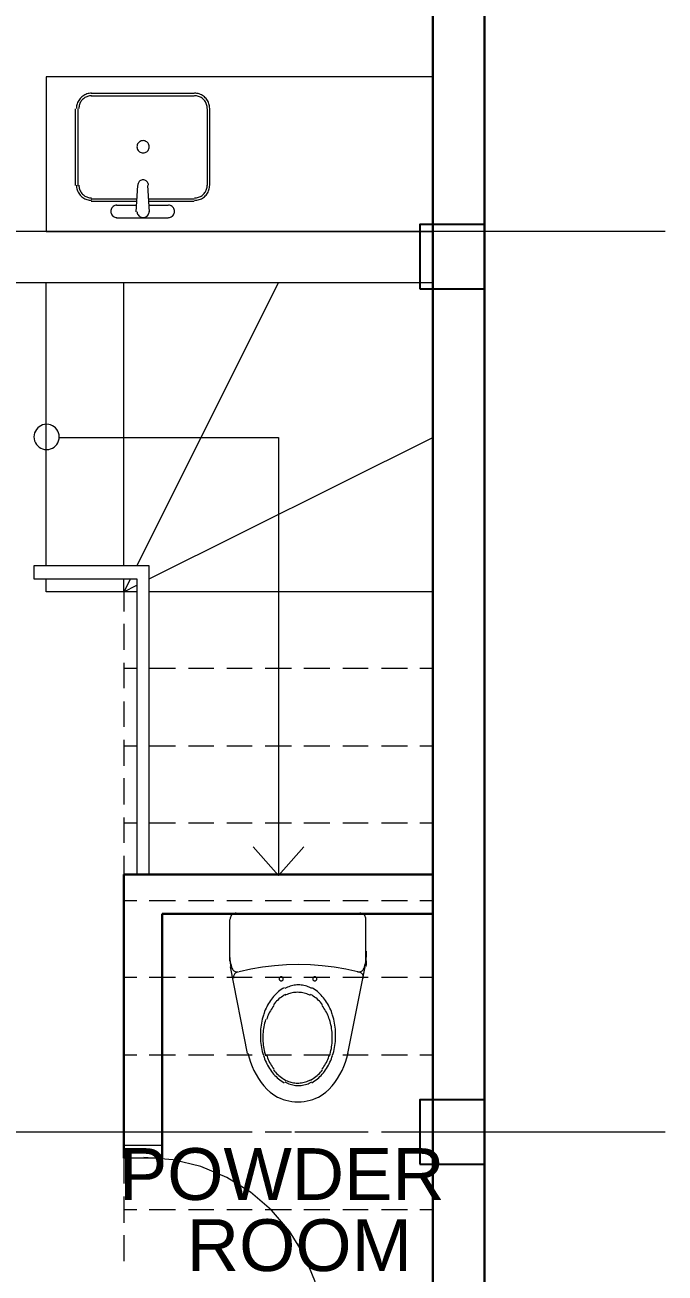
# Model space of a CAD drawing. Header units: millimetres. Extents: x -5837 to 14055, y -7034 to 19184.
# Drawn here: x 8516 to 11001, y 8823 to 13669 of the extents above; entities that cross this region are included whole.
import ezdxf

# ---------------------------------------------------------------- set-up
doc = ezdxf.new("R2010")
doc.units = ezdxf.units.MM
for name, color, linetype in [('ARCH-LINES', 7, 'Continuous'), ('ARCH-TEXT', 7, 'Continuous'), ('COLUMN', 1, 'Continuous')]:
    doc.layers.add(name, color=color, linetype=linetype)
doc.styles.add('Arial', font='arial.ttf')

msp = doc.modelspace()

# ---------------------------------------------------------------- linework, layer by layer
at = {"layer": 'ARCH-LINES', "lineweight": 30}
for points in [[(0, 14867.5), (0, 0), (10300, 0), (10300, 14867.5), (0, 14867.5)], [(10100, 14667.6), (10100, 0)], [(8900.2, 9268.4), (8900.2, 10369.8)], [(8900.2, 10369.8), (10100, 10369.8)], [(9049.4, 9265.2), (9049.4, 10217.5)], [(9049.4, 10217.5), (10100, 10217.5)]]:
    msp.add_lwpolyline(points, dxfattribs=at)
at = {"layer": 'ARCH-LINES', "lineweight": 18}
for points in [[(10300, 14867.5), (10300, 13058.3)], [(10100, 13467.8), (8598.7, 13467.8), (8598.7, 12867.9), (10100, 12867.9), (10100, 13467.8)], [(10300, 12807.5), (10300, 12556.8)], [(10300, 12309.2), (10300, 12058.5)], [(8600.3, 12118.8), (8592.3, 12118.1), (8584.7, 12116.3), (8577.7, 12113.3), (8571.2, 12109.3), (8565.5, 12104.4), (8560.6, 12098.6), (8556.6, 12092.2), (8553.6, 12085.1), (8551.7, 12077.5), (8551.1, 12069.6)], [(8649.5, 12069.6), (8648.8, 12077.5), (8647, 12085.1), (8644, 12092.2), (8640, 12098.6), (8635.1, 12104.4), (8629.3, 12109.3), (8622.9, 12113.3), (8615.8, 12116.3), (8608.2, 12118.1), (8600.3, 12118.8)], [(8551.1, 12069.6), (8551.7, 12061.6), (8553.6, 12054), (8556.6, 12047), (8560.6, 12040.5), (8565.5, 12034.8), (8571.2, 12029.9), (8577.7, 12025.9), (8584.7, 12022.9), (8592.3, 12021), (8600.3, 12020.4)], [(8600.3, 12020.4), (8608.2, 12021), (8615.8, 12022.9), (8622.9, 12025.9), (8629.3, 12029.9), (8635.1, 12034.8), (8640, 12040.5), (8644, 12047), (8647, 12054), (8648.8, 12061.6), (8649.5, 12069.6)], [(10300, 11807.7), (10300, 10557.1)], [(8998.6, 11569.6), (8551.1, 11569.6)], [(8551.1, 11569.6), (8551.1, 11518.9)], [(8998.6, 10369.8), (8998.6, 11569.6)], [(8551.1, 11518.9), (8951, 11518.9)], [(8951, 11518.9), (8951, 10369.8)], [(9500.1, 10366.7), (9401.7, 10477.7)], [(9500.1, 10366.7), (9598.5, 10477.7)], [(10300, 10309.5), (10300, 10058.8)], [(10300, 9808), (10300, 9557.3)], [(8900.2, 9319.2), (9049.4, 9319.2), (9049.4, 9268.4), (8900.2, 9268.4), (8900.2, 9319.2)], [(10300, 9309.7), (10300, 8059.1)]]:
    msp.add_lwpolyline(points, dxfattribs=at)
at = {"layer": 'ARCH-LINES', "lineweight": 5}
for points in [[(10300, 13515.4), (10300, 14642.2)], [(10300, 13140.8), (10300, 13328.1)], [(10300, 11829.9), (10300, 12953.6)], [(10100, 12867.9), (7300.5, 12867.9)], [(9376.3, 12867.9), (8249.5, 12867.9)], [(9750.9, 12867.9), (9563.6, 12867.9)], [(11001.5, 12867.9), (9938.2, 12867.9)], [(10100, 12667.9), (7300.5, 12667.9)], [(8649.5, 12068), (9500.1, 12068)], [(9500.1, 12068), (9500.1, 10369.8)], [(10300, 11455.4), (10300, 11642.7)], [(10300, 10141.3), (10300, 11268.1)], [(10300, 9766.7), (10300, 9954)], [(10300, 8455.8), (10300, 9579.5)], [(9376.3, 9370), (8249.5, 9370)], [(9750.9, 9370), (9563.6, 9370)], [(11001.5, 9370), (9938.2, 9370)]]:
    msp.add_lwpolyline(points, dxfattribs=at)
at = {"layer": 'ARCH-LINES', "lineweight": 9}
for points in [[(8733.3, 13387.1), (8730.2, 13383.7), (8727.3, 13380), (8724.7, 13376.2), (8722.5, 13372.2), (8720.6, 13368), (8719, 13363.7), (8717.8, 13359.3), (8716.8, 13354.8), (8716.3, 13350.2), (8716.1, 13345.6)], [(8740, 13380.4), (8737.4, 13377.5), (8735, 13374.4), (8732.9, 13371.2), (8731, 13367.9), (8729.4, 13364.4), (8728.1, 13360.8), (8727, 13357.1), (8726.3, 13353.3), (8725.8, 13349.4), (8725.6, 13345.6)], [(8774.8, 13404.3), (8770.2, 13404.1), (8765.6, 13403.6), (8761.1, 13402.7), (8756.7, 13401.4), (8752.4, 13399.8), (8748.2, 13397.9), (8744.2, 13395.7), (8740.4, 13393.1), (8736.7, 13390.2), (8733.3, 13387.1)], [(8774.8, 13394.8), (8771, 13394.6), (8767.1, 13394.1), (8763.3, 13393.4), (8759.6, 13392.3), (8756, 13391), (8752.5, 13389.4), (8749.2, 13387.5), (8746, 13385.4), (8742.9, 13383), (8740, 13380.4)], [(8773.3, 13404.3), (9173.2, 13404.3)], [(8773.3, 13394.8), (9173.2, 13394.8)], [(9216.3, 13387.1), (9212.9, 13390.2), (9209.2, 13393.1), (9205.4, 13395.7), (9201.4, 13397.9), (9197.2, 13399.8), (9192.9, 13401.4), (9188.5, 13402.7), (9184, 13403.6), (9179.4, 13404.1), (9174.8, 13404.3)], [(9209.6, 13380.4), (9206.7, 13383), (9203.7, 13385.4), (9200.4, 13387.5), (9197.1, 13389.4), (9193.6, 13391), (9190, 13392.3), (9186.3, 13393.4), (9182.5, 13394.1), (9178.7, 13394.6), (9174.8, 13394.8)], [(9224, 13345.6), (9223.8, 13349.4), (9223.4, 13353.3), (9222.6, 13357.1), (9221.6, 13360.8), (9220.2, 13364.4), (9218.6, 13367.9), (9216.7, 13371.2), (9214.6, 13374.4), (9212.2, 13377.5), (9209.6, 13380.4)], [(9233.5, 13345.6), (9233.3, 13350.2), (9232.8, 13354.8), (9231.9, 13359.3), (9230.6, 13363.7), (9229, 13368), (9227.1, 13372.2), (9224.9, 13376.2), (9222.3, 13380), (9219.5, 13383.7), (9216.3, 13387.1)], [(8712.9, 13045.6), (8712.9, 13344)], [(8722.5, 13045.6), (8722.5, 13344)], [(9224, 13344), (9224, 13045.6)], [(9233.5, 13045.6), (9233.5, 13344)], [(8974.8, 13220.2), (8970.9, 13219.9), (8967.3, 13219), (8963.9, 13217.5), (8960.7, 13215.6), (8958, 13213.2), (8955.6, 13210.4), (8953.7, 13207.3), (8952.2, 13203.9), (8951.3, 13200.2), (8951, 13196.4)], [(8951, 13196.4), (8951.3, 13192.5), (8952.2, 13188.9), (8953.7, 13185.4), (8955.6, 13182.3), (8958, 13179.5), (8960.7, 13177.2), (8963.9, 13175.2), (8967.3, 13173.8), (8970.9, 13172.9), (8974.8, 13172.6)], [(8998.6, 13196.4), (8998.3, 13200.2), (8997.4, 13203.9), (8996, 13207.3), (8994, 13210.4), (8991.6, 13213.2), (8988.9, 13215.6), (8985.7, 13217.5), (8982.3, 13219), (8978.7, 13219.9), (8974.8, 13220.2)], [(8974.8, 13172.6), (8978.7, 13172.9), (8982.3, 13173.8), (8985.7, 13175.2), (8988.9, 13177.2), (8991.6, 13179.5), (8994, 13182.3), (8996, 13185.4), (8997.4, 13188.9), (8998.3, 13192.5), (8998.6, 13196.4)], [(8716.1, 13047.2), (8716.3, 13042.6), (8716.8, 13038), (8717.8, 13033.4), (8719, 13029), (8720.6, 13024.7), (8722.5, 13020.6), (8724.7, 13016.6), (8727.3, 13012.7), (8730.2, 13009.1), (8733.3, 13005.7)], [(8725.6, 13047.2), (8725.8, 13043.3), (8726.3, 13039.5), (8727, 13035.7), (8728.1, 13032), (8729.4, 13028.4), (8731, 13024.9), (8732.9, 13021.5), (8735, 13018.3), (8737.4, 13015.3), (8740, 13012.4)], [(8947.8, 12944), (8954.2, 13045.6)], [(8974.8, 13067.8), (8971.5, 13067.6), (8968.3, 13066.8), (8965.3, 13065.5), (8962.6, 13063.8), (8960.2, 13061.8), (8958.2, 13059.4), (8956.5, 13056.7), (8955.2, 13053.7), (8954.4, 13050.5), (8954.2, 13047.2)], [(8995.4, 13047.2), (8995.2, 13050.5), (8994.4, 13053.7), (8993.1, 13056.7), (8991.5, 13059.4), (8989.4, 13061.8), (8987, 13063.8), (8984.3, 13065.5), (8981.3, 13066.8), (8978.2, 13067.6), (8974.8, 13067.8)], [(8992.3, 13045.6), (8998.6, 12944)], [(9209.6, 13012.4), (9212.2, 13015.3), (9214.6, 13018.3), (9216.7, 13021.5), (9218.6, 13024.9), (9220.2, 13028.4), (9221.6, 13032), (9222.6, 13035.7), (9223.4, 13039.5), (9223.8, 13043.3), (9224, 13047.2)], [(9216.3, 13005.7), (9219.5, 13009.1), (9222.3, 13012.7), (9224.9, 13016.6), (9227.1, 13020.6), (9229, 13024.7), (9230.6, 13029), (9231.9, 13033.4), (9232.8, 13038), (9233.3, 13042.6), (9233.5, 13047.2)], [(8733.3, 13005.7), (8736.7, 13002.5), (8740.4, 12999.7), (8744.2, 12997.1), (8748.2, 12994.9), (8752.4, 12992.9), (8756.7, 12991.4), (8761.1, 12990.1), (8765.6, 12989.2), (8770.2, 12988.7), (8774.8, 12988.5)], [(8740, 13012.4), (8742.9, 13009.8), (8746, 13007.4), (8749.2, 13005.2), (8752.5, 13003.3), (8756, 13001.7), (8759.6, 13000.4), (8763.3, 12999.4), (8767.1, 12998.6), (8771, 12998.2), (8774.8, 12998)], [(8773.3, 12994.8), (8951, 12994.8)], [(8995.4, 12994.8), (9173.2, 12994.8)], [(9174.8, 12998), (9178.7, 12998.2), (9182.5, 12998.6), (9186.3, 12999.4), (9190, 13000.4), (9193.6, 13001.7), (9197.1, 13003.3), (9200.4, 13005.2), (9203.7, 13007.4), (9206.7, 13009.8), (9209.6, 13012.4)], [(9174.8, 12988.5), (9179.4, 12988.7), (9184, 12989.2), (9188.5, 12990.1), (9192.9, 12991.4), (9197.2, 12992.9), (9201.4, 12994.9), (9205.4, 12997.1), (9209.2, 12999.7), (9212.9, 13002.5), (9216.3, 13005.7)], [(8773.3, 12985.3), (8951, 12985.3)], [(8873.2, 12969.4), (8869.4, 12969.1), (8865.7, 12968.2), (8862.3, 12966.8), (8859.2, 12964.8), (8856.4, 12962.5), (8854, 12959.7), (8852.1, 12956.6), (8850.6, 12953.1), (8849.7, 12949.5), (8849.4, 12945.6)], [(8849.4, 12945.6), (8849.7, 12941.8), (8850.6, 12938.1), (8852.1, 12934.7), (8854, 12931.6), (8856.4, 12928.8), (8859.2, 12926.4), (8862.3, 12924.5), (8865.7, 12923), (8869.4, 12922.1), (8873.2, 12921.8)], [(8871.6, 12969.4), (8947.8, 12969.4)], [(8951, 12945.6), (8951.3, 12941.8), (8952.2, 12938.1), (8953.7, 12934.7), (8955.6, 12931.6), (8958, 12928.8), (8960.7, 12926.4), (8963.9, 12924.5), (8967.3, 12923), (8970.9, 12922.1), (8974.8, 12921.8)], [(8974.8, 12921.8), (8978.7, 12922.1), (8982.3, 12923), (8985.7, 12924.5), (8988.9, 12926.4), (8991.6, 12928.8), (8994, 12931.6), (8996, 12934.7), (8997.4, 12938.1), (8998.3, 12941.8), (8998.6, 12945.6)], [(8995.4, 12985.3), (9173.2, 12985.3)], [(8995.4, 12969.4), (9071.6, 12969.4)], [(9097, 12945.6), (9096.7, 12949.5), (9095.8, 12953.1), (9094.4, 12956.6), (9092.4, 12959.7), (9090, 12962.5), (9087.3, 12964.8), (9084.1, 12966.8), (9080.7, 12968.2), (9077.1, 12969.1), (9073.2, 12969.4)], [(9073.2, 12921.8), (9077.1, 12922.1), (9080.7, 12923), (9084.1, 12924.5), (9087.3, 12926.4), (9090, 12928.8), (9092.4, 12931.6), (9094.4, 12934.7), (9095.8, 12938.1), (9096.7, 12941.8), (9097, 12945.6)], [(9071.6, 12918.6), (8871.6, 12918.6)], [(8598.7, 11569.6), (8598.7, 12667.9)], [(8900.2, 11569.6), (8900.2, 12667.9)], [(8951, 11569.6), (9500.1, 12667.9)], [(8998.6, 11518.9), (10100, 12068)], [(8598.7, 11468.1), (8598.7, 11518.9)], [(8900.2, 11468.1), (8900.2, 11518.9)], [(8925.6, 11518.9), (8900.2, 11468.1)], [(8900.2, 11468.1), (8951, 11493.5)], [(8900.2, 11468.1), (8598.7, 11468.1)], [(8951, 11468.1), (8900.2, 11468.1)], [(8900.2, 11468.1), (8900.2, 11391.9)], [(10100, 11468.1), (8998.6, 11468.1)], [(8900.2, 11344.3), (8900.2, 11242.7)], [(8900.2, 11191.9), (8900.2, 11093.5)], [(8951, 11169.7), (8900.2, 11169.7)], [(9100.2, 11169.7), (8998.6, 11169.7)], [(9249.4, 11169.7), (9151, 11169.7)], [(9398.6, 11169.7), (9300.2, 11169.7)], [(9550.9, 11169.7), (9449.3, 11169.7)], [(9700.1, 11169.7), (9598.5, 11169.7)], [(9849.3, 11169.7), (9750.9, 11169.7)], [(10001.6, 11169.7), (9900.1, 11169.7)], [(10100, 11169.7), (10049.2, 11169.7)], [(8900.2, 11042.7), (8900.2, 10944.3)], [(8900.2, 10893.6), (8900.2, 10792)], [(8951, 10868.2), (8900.2, 10868.2)], [(9100.2, 10868.2), (8998.6, 10868.2)], [(9249.4, 10868.2), (9151, 10868.2)], [(9398.6, 10868.2), (9300.2, 10868.2)], [(9550.9, 10868.2), (9449.3, 10868.2)], [(9700.1, 10868.2), (9598.5, 10868.2)], [(9849.3, 10868.2), (9750.9, 10868.2)], [(10001.6, 10868.2), (9900.1, 10868.2)], [(10100, 10868.2), (10049.2, 10868.2)], [(8900.2, 10744.4), (8900.2, 10642.8)], [(8900.2, 10592), (8900.2, 10493.6)], [(8951, 10569.8), (8900.2, 10569.8)], [(9100.2, 10569.8), (8998.6, 10569.8)], [(9249.4, 10569.8), (9151, 10569.8)], [(9398.6, 10569.8), (9300.2, 10569.8)], [(9550.9, 10569.8), (9449.3, 10569.8)], [(9700.1, 10569.8), (9598.5, 10569.8)], [(9849.3, 10569.8), (9750.9, 10569.8)], [(10001.6, 10569.8), (9900.1, 10569.8)], [(10100, 10569.8), (10049.2, 10569.8)], [(8900.2, 10442.8), (8900.2, 10369.8)], [(8951, 10268.3), (8900.2, 10268.3)], [(9100.2, 10268.3), (8998.6, 10268.3)], [(9249.4, 10268.3), (9151, 10268.3)], [(9398.6, 10268.3), (9300.2, 10268.3)], [(9550.9, 10268.3), (9449.3, 10268.3)], [(9700.1, 10268.3), (9598.5, 10268.3)], [(9849.3, 10268.3), (9750.9, 10268.3)], [(10001.6, 10268.3), (9900.1, 10268.3)], [(10100, 10268.3), (10049.2, 10268.3)], [(8951, 9969.9), (8900.2, 9969.9)], [(9100.2, 9969.9), (8998.6, 9969.9)], [(9249.4, 9969.9), (9151, 9969.9)], [(9398.6, 9969.9), (9300.2, 9969.9)], [(9550.9, 9969.9), (9449.3, 9969.9)], [(9700.1, 9969.9), (9598.5, 9969.9)], [(9849.3, 9969.9), (9750.9, 9969.9)], [(10001.6, 9969.9), (9900.1, 9969.9)], [(10100, 9969.9), (10049.2, 9969.9)], [(8951, 9668.4), (8900.2, 9668.4)], [(9100.2, 9668.4), (8998.6, 9668.4)], [(9249.4, 9668.4), (9151, 9668.4)], [(9398.6, 9668.4), (9300.2, 9668.4)], [(9550.9, 9668.4), (9449.3, 9668.4)], [(9700.1, 9668.4), (9598.5, 9668.4)], [(9849.3, 9668.4), (9750.9, 9668.4)], [(10001.6, 9668.4), (9900.1, 9668.4)], [(10100, 9668.4), (10049.2, 9668.4)], [(8951, 9370), (8900.2, 9370)], [(9100.2, 9370), (8998.6, 9370)], [(9249.4, 9370), (9151, 9370)], [(9398.6, 9370), (9300.2, 9370)], [(9550.9, 9370), (9449.3, 9370)], [(9700.1, 9370), (9598.5, 9370)], [(9849.3, 9370), (9750.9, 9370)], [(10001.6, 9370), (9900.1, 9370)], [(10100, 9370), (10049.2, 9370)], [(8900.2, 9268.4), (8900.2, 9170)], [(9677.9, 8571.7), (9668.7, 8685.2), (9642.2, 8792.9), (9599.8, 8893.3), (9542.8, 8985), (9472.9, 9066.6), (9391.3, 9136.5), (9299.6, 9193.5), (9199.2, 9235.9), (9091.5, 9262.4), (8978, 9271.6)], [(8900.2, 9119.2), (8900.2, 9017.7)], [(8951, 9068.4), (8900.2, 9068.4)], [(9100.2, 9068.4), (8998.6, 9068.4)], [(9249.4, 9068.4), (9151, 9068.4)], [(9398.6, 9068.4), (9300.2, 9068.4)], [(9550.9, 9068.4), (9449.3, 9068.4)], [(9700.1, 9068.4), (9598.5, 9068.4)], [(9849.3, 9068.4), (9750.9, 9068.4)], [(10001.6, 9068.4), (9900.1, 9068.4)], [(10100, 9068.4), (10049.2, 9068.4)], [(8900.2, 8970), (8900.2, 8868.5)]]:
    msp.add_lwpolyline(points, dxfattribs=at)
at = {"layer": 'ARCH-LINES', "lineweight": 5, "true_color": 0x989898}
for points in [[(9309.7, 10195.3), (9309.7, 10033.4)], [(9336.7, 10220.6), (9332.8, 10220.3), (9329.1, 10219.4), (9325.7, 10218), (9322.6, 10216.1), (9319.8, 10213.7), (9317.4, 10210.9), (9315.5, 10207.8), (9314.1, 10204.4), (9313.2, 10200.7), (9312.9, 10196.8)], [(9814.4, 10217.5), (9335.1, 10217.5)], [(9839.8, 10196.8), (9839.4, 10200.7), (9838.5, 10204.4), (9837.1, 10207.8), (9835.2, 10210.9), (9832.8, 10213.7), (9830, 10216.1), (9826.9, 10218), (9823.5, 10219.4), (9819.8, 10220.3), (9815.9, 10220.6)], [(9839.8, 10033.4), (9839.8, 10195.3)], [(9309.7, 10073), (9309.7, 10066), (9310, 10059), (9310.4, 10052.1), (9311.2, 10045.2), (9312.1, 10038.3), (9313.3, 10031.4), (9314.7, 10024.6), (9316.3, 10017.8), (9318.1, 10011.1), (9320.2, 10004.5)], [(9312.9, 10035), (9312.9, 10032.8), (9312.9, 10030.6), (9313.1, 10028.5), (9313.2, 10026.3), (9313.4, 10024.1), (9313.7, 10022), (9314, 10019.8), (9314.4, 10017.7), (9314.7, 10015.6), (9315.2, 10013.4)], [(9832.4, 10004.5), (9834.5, 10011.1), (9836.3, 10017.8), (9837.9, 10024.6), (9839.3, 10031.4), (9840.5, 10038.3), (9841.5, 10045.2), (9842.2, 10052.1), (9842.6, 10059), (9842.9, 10066), (9842.9, 10073)], [(9840.6, 10013.4), (9841, 10015.6), (9841.4, 10017.7), (9841.8, 10019.8), (9842.1, 10022), (9842.3, 10024.1), (9842.6, 10026.3), (9842.7, 10028.5), (9842.8, 10030.6), (9842.9, 10032.8), (9842.9, 10035)], [(9312.9, 10011.2), (9379.5, 9674.7)], [(9320.2, 10006.3), (9321.5, 10003.3), (9323.1, 10000.6), (9325.1, 9998.3), (9327.4, 9996.3), (9329.9, 9994.6), (9332.7, 9993.4), (9335.6, 9992.5), (9338.6, 9992.1), (9341.8, 9992.2), (9344.9, 9992.7)], [(9337.7, 9990.3), (9335.3, 9989), (9333, 9987.4), (9331, 9985.5), (9329.3, 9983.4), (9327.9, 9981.1), (9326.8, 9978.7), (9326.1, 9976.1), (9325.6, 9973.4), (9325.6, 9970.6), (9325.9, 9967.8)], [(9808.1, 9991.9), (9762.6, 10002.2), (9716.7, 10010.3), (9670.6, 10016.1), (9624.3, 10019.5), (9577.9, 10020.7), (9531.5, 10019.5), (9485.2, 10016.1), (9439, 10010.3), (9393.2, 10002.2), (9347.6, 9991.9)], [(9769.9, 9674.7), (9836.6, 10011.2)], [(9807.7, 9992.7), (9810.8, 9992.2), (9814, 9992.1), (9817, 9992.5), (9819.9, 9993.4), (9822.7, 9994.6), (9825.2, 9996.3), (9827.5, 9998.3), (9829.5, 10000.6), (9831.1, 10003.3), (9832.4, 10006.3)], [(9829.9, 9967.8), (9830.2, 9970.6), (9830.1, 9973.4), (9829.7, 9976.1), (9828.9, 9978.7), (9827.8, 9981.1), (9826.4, 9983.4), (9824.7, 9985.5), (9822.8, 9987.4), (9820.5, 9989), (9818, 9990.3)], [(9511.2, 9973.1), (9509.9, 9973), (9508.7, 9972.7), (9507.6, 9972.2), (9506.5, 9971.5), (9505.6, 9970.7), (9504.8, 9969.8), (9504.2, 9968.8), (9503.7, 9967.6), (9503.4, 9966.4), (9503.3, 9965.1)], [(9503.3, 9965.1), (9503.4, 9963.8), (9503.7, 9962.6), (9504.2, 9961.5), (9504.8, 9960.4), (9505.6, 9959.5), (9506.5, 9958.7), (9507.6, 9958.1), (9508.7, 9957.6), (9509.9, 9957.3), (9511.2, 9957.2)], [(9519.2, 9965.1), (9519.1, 9966.4), (9518.8, 9967.6), (9518.3, 9968.8), (9517.6, 9969.8), (9516.8, 9970.7), (9515.9, 9971.5), (9514.9, 9972.2), (9513.7, 9972.7), (9512.5, 9973), (9511.2, 9973.1)], [(9511.2, 9957.2), (9512.5, 9957.3), (9513.7, 9957.6), (9514.9, 9958.1), (9515.9, 9958.7), (9516.8, 9959.5), (9517.6, 9960.4), (9518.3, 9961.5), (9518.8, 9962.6), (9519.1, 9963.8), (9519.2, 9965.1)], [(9577.9, 9941.3), (9572.4, 9941.2), (9567, 9940.8), (9561.5, 9940.1), (9556.2, 9939.1), (9550.9, 9937.8), (9545.6, 9936.3), (9540.5, 9934.5), (9535.4, 9932.5), (9530.5, 9930.2), (9525.6, 9927.6)], [(9630.1, 9927.6), (9625.3, 9930.2), (9620.3, 9932.5), (9615.3, 9934.5), (9610.1, 9936.3), (9604.9, 9937.8), (9599.6, 9939.1), (9594.2, 9940.1), (9588.8, 9940.8), (9583.4, 9941.2), (9577.9, 9941.3)], [(9641.4, 9973.1), (9640.1, 9973), (9638.9, 9972.7), (9637.7, 9972.2), (9636.7, 9971.5), (9635.8, 9970.7), (9635, 9969.8), (9634.3, 9968.8), (9633.8, 9967.6), (9633.5, 9966.4), (9633.4, 9965.1)], [(9633.4, 9965.1), (9633.5, 9963.8), (9633.8, 9962.6), (9634.3, 9961.5), (9635, 9960.4), (9635.8, 9959.5), (9636.7, 9958.7), (9637.7, 9958.1), (9638.9, 9957.6), (9640.1, 9957.3), (9641.4, 9957.2)], [(9649.3, 9965.1), (9649.2, 9966.4), (9648.9, 9967.6), (9648.4, 9968.8), (9647.8, 9969.8), (9647, 9970.7), (9646.1, 9971.5), (9645, 9972.2), (9643.9, 9972.7), (9642.7, 9973), (9641.4, 9973.1)], [(9641.4, 9957.2), (9642.7, 9957.3), (9643.9, 9957.6), (9645, 9958.1), (9646.1, 9958.7), (9647, 9959.5), (9647.8, 9960.4), (9648.4, 9961.5), (9648.9, 9962.6), (9649.2, 9963.8), (9649.3, 9965.1)], [(9522.9, 9930.6), (9517.2, 9927.2), (9511.6, 9923.5), (9506.2, 9919.7), (9500.9, 9915.6), (9495.8, 9911.3), (9491, 9906.8), (9486.3, 9902), (9481.8, 9897.1), (9477.5, 9892), (9473.5, 9886.7)], [(9527.2, 9904.3), (9521.9, 9901.3), (9516.8, 9898), (9511.8, 9894.5), (9506.9, 9890.8), (9502.2, 9886.9), (9497.7, 9882.8), (9493.4, 9878.5), (9489.2, 9874.1), (9485.2, 9869.4), (9481.5, 9864.6)], [(9574.7, 9912.8), (9569.5, 9912.6), (9564.3, 9912.2), (9559.2, 9911.6), (9554.1, 9910.7), (9549, 9909.6), (9544, 9908.2), (9539.1, 9906.6), (9534.3, 9904.8), (9529.5, 9902.7), (9524.9, 9900.3)], [(9624.5, 9900.3), (9619.9, 9902.7), (9615.2, 9904.8), (9610.3, 9906.6), (9605.4, 9908.2), (9600.4, 9909.6), (9595.4, 9910.7), (9590.3, 9911.6), (9585.1, 9912.2), (9579.9, 9912.6), (9574.7, 9912.8)], [(9671.1, 9864.6), (9667.4, 9869.4), (9663.4, 9874.1), (9659.2, 9878.5), (9654.9, 9882.8), (9650.4, 9886.9), (9645.7, 9890.8), (9640.8, 9894.5), (9635.8, 9898), (9630.7, 9901.3), (9625.4, 9904.3)], [(9679.1, 9886.7), (9675.1, 9892), (9670.8, 9897.1), (9666.3, 9902), (9661.6, 9906.8), (9656.8, 9911.3), (9651.7, 9915.6), (9646.4, 9919.7), (9641, 9923.5), (9635.4, 9927.2), (9629.7, 9930.6)], [(9473.2, 9886.3), (9469.2, 9880.7), (9465.4, 9874.9), (9461.7, 9869), (9458.3, 9863), (9455.1, 9856.8), (9452.1, 9850.6), (9449.4, 9844.3), (9446.8, 9837.8), (9444.5, 9831.3), (9442.3, 9824.7)], [(9482.8, 9862.1), (9479.1, 9857), (9475.6, 9851.8), (9472.3, 9846.5), (9469.1, 9841.1), (9466.2, 9835.6), (9463.5, 9830), (9460.9, 9824.3), (9458.5, 9818.5), (9456.4, 9812.6), (9454.4, 9806.7)], [(9698.2, 9806.7), (9696.2, 9812.6), (9694.1, 9818.5), (9691.7, 9824.3), (9689.1, 9830), (9686.4, 9835.6), (9683.5, 9841.1), (9680.3, 9846.5), (9677, 9851.8), (9673.5, 9857), (9669.8, 9862.1)], [(9710.3, 9824.7), (9708.2, 9831.3), (9705.8, 9837.8), (9703.2, 9844.3), (9700.5, 9850.6), (9697.5, 9856.8), (9694.3, 9863), (9690.9, 9869), (9687.2, 9874.9), (9683.4, 9880.7), (9679.4, 9886.3)], [(9441.9, 9824.1), (9439.7, 9816.5), (9437.7, 9808.9), (9436, 9801.1), (9434.5, 9793.4), (9433.2, 9785.6), (9432.2, 9777.7), (9431.3, 9769.9), (9430.8, 9762), (9430.4, 9754), (9430.3, 9746.1)], [(9450.5, 9806.9), (9448.5, 9800), (9446.7, 9793.1), (9445.1, 9786.2), (9443.7, 9779.2), (9442.5, 9772.1), (9441.5, 9765.1), (9440.8, 9758), (9440.2, 9750.9), (9439.9, 9743.7), (9439.8, 9736.6)], [(9709.6, 9736.6), (9709.5, 9743.7), (9709.2, 9750.9), (9708.6, 9758), (9707.9, 9765.1), (9706.9, 9772.1), (9705.8, 9779.2), (9704.4, 9786.2), (9702.8, 9793.1), (9701, 9800), (9698.9, 9806.9)], [(9722.3, 9746.1), (9722.2, 9754), (9721.8, 9762), (9721.3, 9769.9), (9720.4, 9777.7), (9719.4, 9785.6), (9718.1, 9793.4), (9716.6, 9801.1), (9714.9, 9808.9), (9712.9, 9816.5), (9710.7, 9824.1)], [(9430.3, 9746.1), (9430.4, 9738.2), (9430.8, 9730.3), (9431.3, 9722.4), (9432.2, 9714.5), (9433.2, 9706.7), (9434.5, 9698.9), (9436, 9691.1), (9437.7, 9683.4), (9439.7, 9675.7), (9441.9, 9668.1)], [(9710.7, 9668.1), (9712.9, 9675.7), (9714.9, 9683.4), (9716.6, 9691.1), (9718.1, 9698.9), (9719.4, 9706.7), (9720.4, 9714.5), (9721.3, 9722.4), (9721.8, 9730.3), (9722.2, 9738.2), (9722.3, 9746.1)], [(9439.8, 9736.6), (9439.9, 9729.5), (9440.2, 9722.3), (9440.8, 9715.2), (9441.5, 9708.1), (9442.5, 9701.1), (9443.7, 9694), (9445.1, 9687), (9446.7, 9680.1), (9448.5, 9673.2), (9450.5, 9666.3)], [(9698.9, 9666.3), (9701, 9673.2), (9702.8, 9680.1), (9704.4, 9687), (9705.8, 9694), (9706.9, 9701.1), (9707.9, 9708.1), (9708.6, 9715.2), (9709.2, 9722.3), (9709.5, 9729.5), (9709.6, 9736.6)], [(9382.1, 9676.3), (9386.3, 9658.8), (9391.6, 9641.7), (9397.9, 9625), (9405.2, 9608.7), (9413.5, 9593), (9422.8, 9577.8), (9433, 9563.2), (9444.2, 9549.2), (9456.2, 9535.9), (9469.1, 9523.4)], [(9442.3, 9667.5), (9444.5, 9660.9), (9446.8, 9654.4), (9449.4, 9648), (9452.1, 9641.6), (9455.1, 9635.4), (9458.3, 9629.3), (9461.7, 9623.3), (9465.4, 9617.3), (9469.2, 9611.6), (9473.2, 9605.9)], [(9454.4, 9669.7), (9456.4, 9663.7), (9458.5, 9657.8), (9460.9, 9652.1), (9463.5, 9646.4), (9466.2, 9640.7), (9469.1, 9635.2), (9472.3, 9629.8), (9475.6, 9624.5), (9479.1, 9619.3), (9482.8, 9614.3)], [(9669.8, 9614.3), (9673.5, 9619.3), (9677, 9624.5), (9680.3, 9629.8), (9683.5, 9635.2), (9686.4, 9640.7), (9689.1, 9646.4), (9691.7, 9652.1), (9694.1, 9657.8), (9696.2, 9663.7), (9698.2, 9669.7)], [(9679.4, 9605.9), (9683.4, 9611.6), (9687.2, 9617.3), (9690.9, 9623.3), (9694.3, 9629.3), (9697.5, 9635.4), (9700.5, 9641.6), (9703.2, 9648), (9705.8, 9654.4), (9708.2, 9660.9), (9710.3, 9667.5)], [(9683.5, 9523.4), (9696.4, 9535.9), (9708.5, 9549.2), (9719.6, 9563.2), (9729.8, 9577.8), (9739.1, 9593), (9747.4, 9608.7), (9754.8, 9625), (9761, 9641.7), (9766.3, 9658.8), (9770.5, 9676.3)], [(9473.5, 9605.5), (9477.5, 9600.2), (9481.8, 9595.1), (9486.3, 9590.2), (9491, 9585.5), (9495.8, 9581), (9500.9, 9576.7), (9506.2, 9572.6), (9511.6, 9568.7), (9517.2, 9565.1), (9522.9, 9561.7)], [(9481.5, 9611.8), (9485.2, 9606.9), (9489.2, 9602.3), (9493.4, 9597.8), (9497.7, 9593.6), (9502.2, 9589.5), (9506.9, 9585.6), (9511.8, 9581.9), (9516.8, 9578.4), (9521.9, 9575.1), (9527.2, 9572)], [(9625.4, 9572), (9630.7, 9575.1), (9635.8, 9578.4), (9640.8, 9581.9), (9645.7, 9585.6), (9650.4, 9589.5), (9654.9, 9593.6), (9659.2, 9597.8), (9663.4, 9602.3), (9667.4, 9606.9), (9671.1, 9611.8)], [(9629.7, 9561.7), (9635.4, 9565.1), (9641, 9568.7), (9646.4, 9572.6), (9651.7, 9576.7), (9656.8, 9581), (9661.6, 9585.5), (9666.3, 9590.2), (9670.8, 9595.1), (9675.1, 9600.2), (9679.1, 9605.5)], [(9524.9, 9572.9), (9529.5, 9570.5), (9534.3, 9568.4), (9539.1, 9566.6), (9544, 9565), (9549, 9563.6), (9554.1, 9562.5), (9559.2, 9561.6), (9564.3, 9560.9), (9569.5, 9560.6), (9574.7, 9560.4)], [(9525.6, 9564.6), (9530.5, 9562.1), (9535.4, 9559.8), (9540.5, 9557.7), (9545.6, 9555.9), (9550.9, 9554.4), (9556.2, 9553.1), (9561.5, 9552.2), (9567, 9551.5), (9572.4, 9551), (9577.9, 9550.9)], [(9574.7, 9560.4), (9579.9, 9560.6), (9585.1, 9560.9), (9590.3, 9561.6), (9595.4, 9562.5), (9600.4, 9563.6), (9605.4, 9565), (9610.3, 9566.6), (9615.2, 9568.4), (9619.9, 9570.5), (9624.5, 9572.9)], [(9577.9, 9550.9), (9583.4, 9551), (9588.8, 9551.5), (9594.2, 9552.2), (9599.6, 9553.1), (9604.9, 9554.4), (9610.1, 9555.9), (9615.3, 9557.7), (9620.3, 9559.8), (9625.3, 9562.1), (9630.1, 9564.6)], [(9467.6, 9525.5), (9477, 9518.4), (9486.8, 9511.9), (9497, 9506.2), (9507.6, 9501.3), (9518.5, 9497), (9529.6, 9493.5), (9540.9, 9490.8), (9552.5, 9488.9), (9564.2, 9487.8), (9576, 9487.4)], [(9576.7, 9487.4), (9588.4, 9487.8), (9600.1, 9488.9), (9611.7, 9490.8), (9623, 9493.5), (9634.1, 9497), (9645, 9501.3), (9655.6, 9506.2), (9665.8, 9511.9), (9675.6, 9518.4), (9685, 9525.5)]]:
    msp.add_lwpolyline(points, dxfattribs=at)
at = {"layer": 'COLUMN'}
for points in [[(10050, 12645), (10300, 12645), (10300, 12895), (10050, 12895)], [(10050, 9245), (10300, 9245), (10300, 9495), (10050, 9495)]]:
    msp.add_lwpolyline(points, close=True, dxfattribs=at)

# ---------------------------------------------------------------- texts
at = {"layer": 'ARCH-TEXT', "style": 'Arial'}
for s, p in [('POWDER', (8881.2, 9106.5)), ('ROOM', (9144.6, 8830.4))]:
    msp.add_text(s, height=201.12, dxfattribs=at).set_placement(p)

doc.saveas('drawing.dxf')
